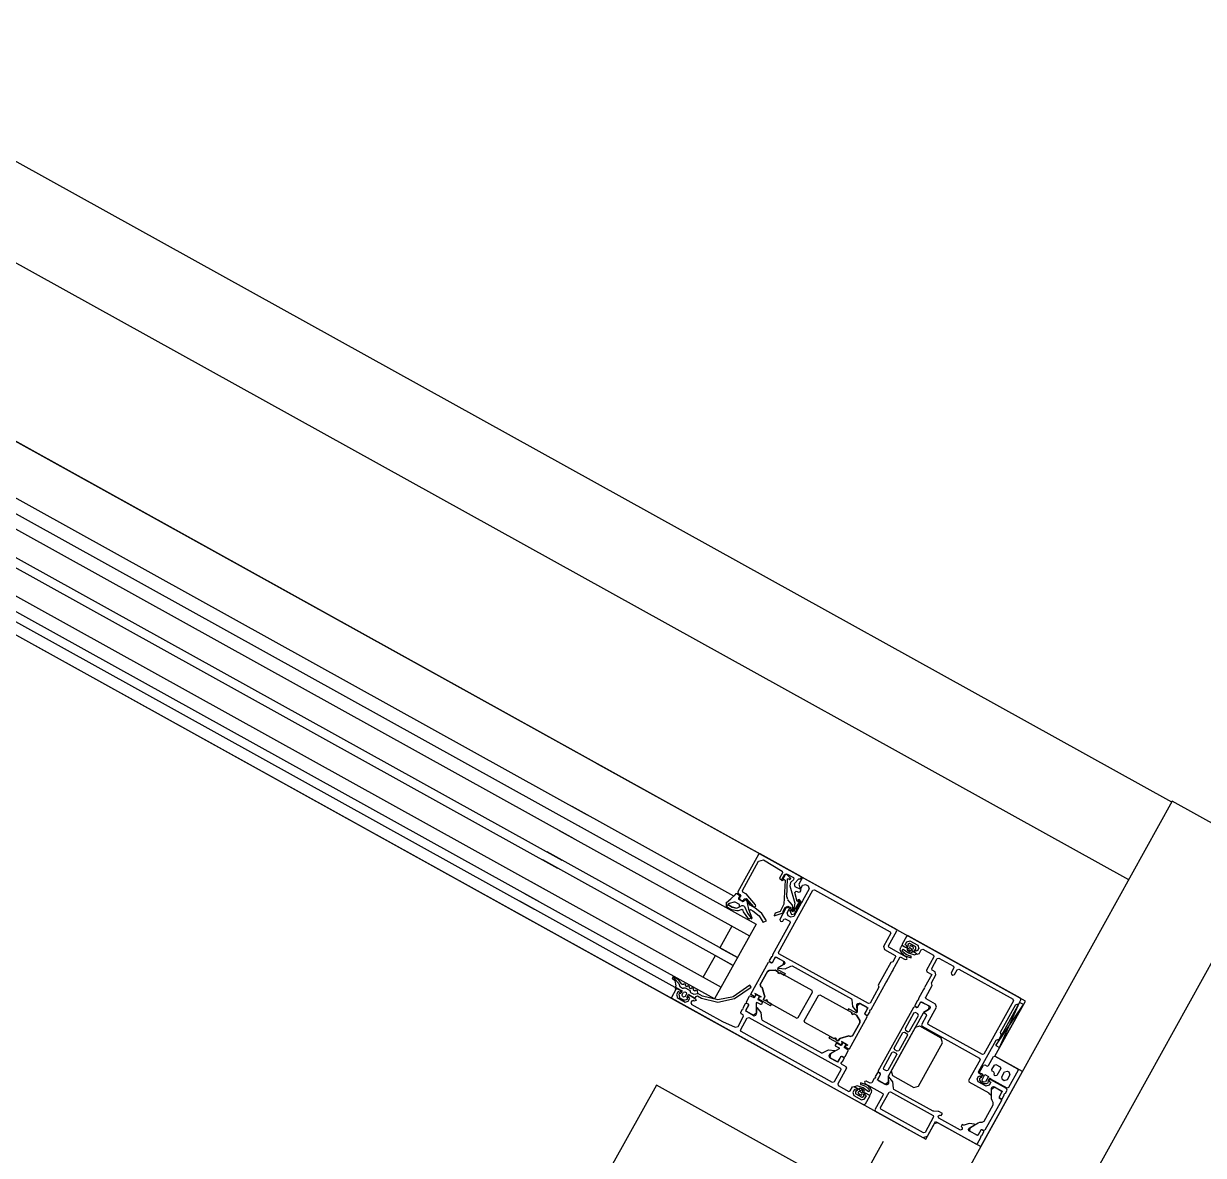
# Model space of a CAD drawing. Header units: metres. Extents: x 2.5 to 42.6, y 0.9 to 31.9.
# Drawn here: x 22.0814 to 22.2873, y 13.8412 to 14.0388 of the extents above; entities that cross this region are included whole.
import ezdxf

# ---------------------------------------------------------------- set-up
doc = ezdxf.new("R2010")
doc.units = ezdxf.units.M
doc.layers.add('ARREDI', color=9, linetype='Continuous')
doc.layers.add('PARETI_STRUTTURE', color=7, linetype='Continuous')

msp = doc.modelspace()

# ---------------------------------------------------------------- linework, layer by layer
at = {"layer": 'ARREDI'}
for points in [[(22.25622, 13.86817), (21.69763, 14.17777)], [(21.68642, 14.15022), (22.2388, 13.84406)], [(22.02094, 13.98867), (22.1797, 13.90067)], [(22.01979, 13.9866), (22.17856, 13.8986)], [(22.01864, 13.98453), (22.17741, 13.89653)], [(22.01655, 13.98074), (22.17531, 13.89274)], [(22.01578, 13.97936), (22.17454, 13.89136)], [(22.17245, 13.88759), (22.01368, 13.97559)], [(22.17054, 13.88415), (22.01177, 13.97215)], [(22.1713, 13.88552), (22.01254, 13.97352)]]:
    msp.add_lwpolyline(points, dxfattribs=at)
at = {"layer": 'PARETI_STRUTTURE'}
for points in [[(22.28177, 13.9029), (21.71354, 14.21784)], [(22.27425, 13.88934), (21.70603, 14.20428)], [(22.20972, 13.89393), (22.2173, 13.88974), (21.99862, 14.01095)], [(22.20973, 13.89394), (22.0062, 14.00674)], [(22.01214, 13.96969), (22.19438, 13.86869)], [(22.18131, 13.90969), (22.2099, 13.89384), (22.20963, 13.89376)], [(22.20529, 13.88649), (22.17711, 13.9021)], [(22.17596, 13.90003), (22.2092, 13.88161), (22.20195, 13.86853), (22.16871, 13.88695)], [(22.17482, 13.89796), (22.20805, 13.87955)], [(22.20495, 13.88126), (22.20285, 13.87747), (22.20595, 13.87576), (22.17272, 13.89418)], [(22.20963, 13.89376), (22.206, 13.88722)], [(22.2169, 13.88951), (22.21694, 13.88948), (22.21714, 13.88983), (22.2099, 13.89385)], [(22.19999, 13.87231), (22.20209, 13.8761), (22.20518, 13.87438), (22.17196, 13.8928)], [(22.20681, 13.88745), (22.20965, 13.89259)], [(22.20966, 13.8926), (22.21048, 13.89282)], [(22.21048, 13.89281), (22.21373, 13.89083)], [(22.2138, 13.89056), (22.21326, 13.88959)], [(22.21326, 13.88959), (22.21374, 13.88923)], [(22.21428, 13.89021), (22.21392, 13.88949), (22.2143, 13.88926), (22.21406, 13.88505), (22.21338, 13.88382)], [(22.21373, 13.89083), (22.2138, 13.89056)], [(22.21374, 13.88922), (22.21399, 13.88937), (22.21378, 13.88948), (22.21424, 13.8903)], [(22.21424, 13.89031), (22.21451, 13.89039)], [(22.21459, 13.89024), (22.21427, 13.89021)], [(22.21451, 13.89039), (22.21572, 13.88972)], [(22.21526, 13.88955), (22.21459, 13.89024)], [(22.21459, 13.88632), (22.2147, 13.88949)], [(22.2147, 13.88948), (22.21484, 13.88954)], [(22.21484, 13.88953), (22.21505, 13.88933)], [(22.21504, 13.88932), (22.21526, 13.88954)], [(22.21577, 13.8894), (22.21521, 13.88883)], [(22.21572, 13.88971), (22.21577, 13.88941)], [(22.21592, 13.88871), (22.21667, 13.88947)], [(22.23366, 13.88067), (22.2173, 13.88974), (22.21666, 13.88856), (22.21683, 13.88798), (22.21704, 13.88787), (22.21731, 13.88838)], [(22.21666, 13.88948), (22.2169, 13.88952)], [(22.23383, 13.88058), (22.2173, 13.88974)], [(22.16986, 13.88901), (22.20309, 13.8706)], [(22.206, 13.88722), (22.20609, 13.88696)], [(22.20688, 13.88718), (22.2068, 13.88745)], [(22.2074, 13.8869), (22.20689, 13.88719)], [(22.21312, 13.87666), (22.21913, 13.88751)], [(22.21522, 13.88883), (22.21508, 13.88826)], [(22.21508, 13.88826), (22.21594, 13.88525)], [(22.21604, 13.88808), (22.21592, 13.88871)], [(22.21594, 13.88713), (22.2162, 13.88736)], [(22.21639, 13.88553), (22.21594, 13.88713)], [(22.21703, 13.88764), (22.21604, 13.88808)], [(22.2162, 13.88736), (22.21666, 13.88715)], [(22.21666, 13.88716), (22.21691, 13.88724)], [(22.21691, 13.88724), (22.21706, 13.88753)], [(22.21707, 13.88753), (22.21703, 13.88764)], [(22.21731, 13.88838), (22.21786, 13.88853)], [(22.21845, 13.88775), (22.21731, 13.88568)], [(22.21785, 13.88853), (22.2183, 13.88828)], [(22.2183, 13.88829), (22.21845, 13.88774)], [(22.21913, 13.88751), (22.21939, 13.88759)], [(22.2194, 13.88759), (22.23262, 13.88025)], [(22.1951, 13.87053), (22.16795, 13.88557)], [(22.20401, 13.88539), (22.20481, 13.88602), (22.20554, 13.88672)], [(22.20403, 13.88458), (22.20401, 13.8854)], [(22.20457, 13.8852), (22.20426, 13.88501)], [(22.20533, 13.88542), (22.20456, 13.8852)], [(22.20555, 13.88542), (22.20532, 13.88542)], [(22.20554, 13.88673), (22.20571, 13.88692)], [(22.2063, 13.885), (22.20555, 13.88542)], [(22.20571, 13.88692), (22.20587, 13.88693)], [(22.20587, 13.88693), (22.2063, 13.88657)], [(22.20608, 13.88696), (22.20643, 13.88676)], [(22.20632, 13.88641), (22.20611, 13.88612)], [(22.20611, 13.88612), (22.20615, 13.88596)], [(22.20615, 13.88595), (22.20686, 13.88556)], [(22.2063, 13.88657), (22.20632, 13.88641)], [(22.2065, 13.8865), (22.20631, 13.88615)], [(22.20631, 13.88615), (22.20639, 13.88589)], [(22.20639, 13.88588), (22.20673, 13.88569)], [(22.20642, 13.88676), (22.20651, 13.8865)], [(22.20673, 13.88569), (22.207, 13.88578)], [(22.20685, 13.88556), (22.20699, 13.88557)], [(22.20699, 13.88557), (22.20735, 13.88589)], [(22.207, 13.88577), (22.20714, 13.88603)], [(22.20714, 13.88603), (22.20746, 13.88606)], [(22.20736, 13.88589), (22.20755, 13.88582)], [(22.20746, 13.88685), (22.2074, 13.8869)], [(22.2091, 13.88496), (22.20745, 13.88685)], [(22.20746, 13.88606), (22.20874, 13.88459)], [(22.20755, 13.88582), (22.20785, 13.88423), (22.20848, 13.88271)], [(22.20814, 13.88491), (22.20756, 13.8857)], [(22.21474, 13.88587), (22.2146, 13.88631)], [(22.21557, 13.8849), (22.21474, 13.88586)], [(22.21711, 13.88534), (22.21578, 13.88292)], [(22.21594, 13.88525), (22.21587, 13.88465)], [(22.21589, 13.8834), (22.21706, 13.8855)], [(22.21612, 13.88436), (22.21675, 13.8855)], [(22.21692, 13.88557), (22.21624, 13.88434)], [(22.2165, 13.88548), (22.2164, 13.88553)], [(22.2167, 13.88555), (22.21649, 13.88548)], [(22.21674, 13.88591), (22.21651, 13.88584)], [(22.21651, 13.88584), (22.21655, 13.88569)], [(22.21656, 13.88569), (22.21679, 13.88576)], [(22.21675, 13.88549), (22.21671, 13.88555)], [(22.21706, 13.88551), (22.21674, 13.88591)], [(22.21679, 13.88576), (22.21692, 13.88558)], [(22.21731, 13.88568), (22.21711, 13.88534)], [(22.16699, 13.88386), (22.19455, 13.86859), (22.19447, 13.86885)], [(22.20482, 13.88414), (22.20403, 13.88459), (22.20427, 13.885), (22.20425, 13.88499), (22.205, 13.88457), (22.20425, 13.88499)], [(22.20403, 13.88458), (22.20403, 13.88458)], [(22.20495, 13.88409), (22.20482, 13.88413)], [(22.20582, 13.8839), (22.20495, 13.88409)], [(22.20501, 13.88457), (22.2051, 13.88453), (22.20501, 13.88457)], [(22.20574, 13.88439), (22.20511, 13.88453), (22.20574, 13.88439)], [(22.20574, 13.88439), (22.20596, 13.88441)], [(22.2061, 13.88392), (22.20582, 13.8839)], [(22.20597, 13.88441), (22.20632, 13.88461), (22.20669, 13.88483)], [(22.2067, 13.88415), (22.2061, 13.88391)], [(22.20632, 13.8846), (22.20629, 13.88501)], [(22.20669, 13.88482), (22.20689, 13.88484)], [(22.20696, 13.88395), (22.2067, 13.88414)], [(22.2069, 13.88484), (22.20712, 13.88471)], [(22.20702, 13.88374), (22.20696, 13.88395)], [(22.20796, 13.88244), (22.20702, 13.88374)], [(22.20712, 13.88471), (22.20719, 13.88464)], [(22.20719, 13.88465), (22.20773, 13.88349), (22.20844, 13.88244)], [(22.20796, 13.8839), (22.20823, 13.88414)], [(22.20896, 13.88446), (22.20814, 13.88491)], [(22.20824, 13.88414), (22.20866, 13.8839)], [(22.20866, 13.8839), (22.20973, 13.88306), (22.21045, 13.8819)], [(22.20875, 13.88459), (22.20906, 13.88462)], [(22.21103, 13.88215), (22.21019, 13.88347), (22.20896, 13.88446)], [(22.20907, 13.88462), (22.20912, 13.88474)], [(22.20913, 13.88473), (22.2091, 13.88496)], [(22.21253, 13.88351), (22.21236, 13.88306)], [(22.21237, 13.88306), (22.21391, 13.88355)], [(22.21338, 13.88382), (22.21253, 13.88351)], [(22.21441, 13.88436), (22.21333, 13.8824)], [(22.21391, 13.88355), (22.21394, 13.88371)], [(22.21394, 13.88386), (22.2143, 13.8845)], [(22.21394, 13.8837), (22.21394, 13.88386)], [(22.2143, 13.8845), (22.21474, 13.8847)], [(22.21495, 13.88452), (22.21441, 13.88436)], [(22.21464, 13.88356), (22.21511, 13.88442), (22.21495, 13.88452)], [(22.2148, 13.88302), (22.21464, 13.88357)], [(22.21474, 13.8847), (22.21529, 13.8845), (22.21506, 13.88408)], [(22.21524, 13.88278), (22.2148, 13.88303)], [(22.21506, 13.88409), (22.21536, 13.88325)], [(22.21535, 13.88396), (22.21562, 13.88446)], [(22.21572, 13.88375), (22.21535, 13.88396)], [(22.21536, 13.88325), (22.2159, 13.8834)], [(22.21588, 13.88465), (22.21546, 13.8839)], [(22.21546, 13.8839), (22.21563, 13.8838)], [(22.21562, 13.88446), (22.21558, 13.8849)], [(22.21563, 13.88381), (22.21583, 13.88417)], [(22.21594, 13.88414), (22.21572, 13.88374)], [(22.21584, 13.88417), (22.21603, 13.88429)], [(22.21611, 13.88426), (22.21595, 13.88415)], [(22.21603, 13.8843), (22.21613, 13.88435)], [(22.21623, 13.88434), (22.21612, 13.88425)], [(22.20848, 13.88271), (22.20796, 13.88243)], [(22.21045, 13.88191), (22.21103, 13.88216)], [(22.21517, 13.88183), (22.21206, 13.87622)], [(22.21332, 13.8824), (22.21341, 13.88214)], [(22.2134, 13.88213), (22.21357, 13.88203)], [(22.21357, 13.88204), (22.21384, 13.88212)], [(22.21384, 13.88211), (22.21404, 13.88246)], [(22.21403, 13.88246), (22.2143, 13.88254)], [(22.2143, 13.88253), (22.21509, 13.88209)], [(22.21509, 13.8821), (22.21517, 13.88183)], [(22.21578, 13.88293), (22.21524, 13.88278)], [(22.2327, 13.87999), (22.23143, 13.87771)], [(22.2323, 13.87782), (22.23374, 13.8804)], [(22.23262, 13.88026), (22.2327, 13.87999)], [(22.23374, 13.8804), (22.23365, 13.88067)], [(22.23546, 13.87945), (22.2347, 13.87807)], [(22.23573, 13.87953), (22.23546, 13.87944)], [(22.2388, 13.84406), (22.24052, 13.84716), (22.24844, 13.84277), (22.25569, 13.85585), (22.25087, 13.85853), (22.25622, 13.86817), (22.23558, 13.87961)], [(22.25536, 13.86865), (22.23573, 13.87952)], [(22.23144, 13.87772), (22.23159, 13.87718)], [(22.23159, 13.87718), (22.23348, 13.87613)], [(22.23238, 13.87755), (22.2323, 13.87782)], [(22.23548, 13.87584), (22.23238, 13.87756)], [(22.23436, 13.87739), (22.23431, 13.87705)], [(22.23431, 13.87706), (22.23432, 13.87702), (22.23448, 13.87676), (22.23459, 13.87659), (22.23474, 13.87644), (22.23488, 13.87628), (22.23504, 13.87615), (22.23523, 13.87603)], [(22.23458, 13.87781), (22.23439, 13.87747), (22.23436, 13.87738)], [(22.23469, 13.87784), (22.23458, 13.87782)], [(22.23484, 13.87676), (22.23474, 13.87691), (22.23466, 13.87704)], [(22.23467, 13.87704), (22.23487, 13.87725)], [(22.23543, 13.87743), (22.23469, 13.87785)], [(22.2347, 13.87807), (22.23478, 13.87781)], [(22.23477, 13.8778), (22.23522, 13.87755)], [(22.23487, 13.87725), (22.23578, 13.8766), (22.23683, 13.87621)], [(22.23522, 13.87756), (22.23548, 13.87764)], [(22.23549, 13.87763), (22.23558, 13.8778), (22.23524, 13.87799), (22.23553, 13.87851)], [(22.23553, 13.87747), (22.23542, 13.87744)], [(22.23552, 13.87851), (22.23607, 13.87866)], [(22.23572, 13.8778), (22.23554, 13.87747)], [(22.23583, 13.87732), (22.23559, 13.87734), (22.23555, 13.87716)], [(22.23555, 13.87715), (22.2356, 13.87703)], [(22.2356, 13.87702), (22.23578, 13.87691), (22.23604, 13.87677), (22.23625, 13.87667)], [(22.23567, 13.87805), (22.23569, 13.87791)], [(22.23597, 13.87821), (22.23568, 13.87805)], [(22.23569, 13.87791), (22.23572, 13.8778)], [(22.23594, 13.87721), (22.23583, 13.87732)], [(22.23627, 13.87702), (22.23594, 13.87682), (22.23594, 13.8772)], [(22.23605, 13.87821), (22.23596, 13.87821)], [(22.23611, 13.87786), (22.23597, 13.87763)], [(22.23598, 13.87762), (22.23602, 13.87745)], [(22.23603, 13.87746), (22.23644, 13.87723)], [(22.23707, 13.87765), (22.23605, 13.87822)], [(22.23606, 13.87867), (22.23744, 13.8779)], [(22.23673, 13.87752), (22.23611, 13.87787)], [(22.23643, 13.87699), (22.23627, 13.87702)], [(22.23645, 13.87671), (22.23648, 13.87674), (22.23656, 13.8768), (22.23643, 13.877)], [(22.23644, 13.87723), (22.2366, 13.87727)], [(22.2366, 13.87728), (22.23674, 13.87751)], [(22.23671, 13.87682), (22.23689, 13.87715)], [(22.23674, 13.87671), (22.23671, 13.87682)], [(22.23686, 13.87687), (22.23695, 13.8766)], [(22.23759, 13.87737), (22.2373, 13.87685), (22.23697, 13.87705), (22.23687, 13.87687)], [(22.23689, 13.87714), (22.237, 13.87717)], [(22.237, 13.87717), (22.23711, 13.87724)], [(22.23711, 13.87758), (22.23706, 13.87765)], [(22.2371, 13.87725), (22.2371, 13.87758)], [(22.23744, 13.8779), (22.23759, 13.87736)], [(22.23766, 13.87643), (22.23803, 13.87712)], [(22.23804, 13.87712), (22.2383, 13.8772)], [(22.23831, 13.8772), (22.24017, 13.87617)], [(22.20909, 13.86942), (22.20915, 13.86937), (22.20916, 13.86931), (22.20915, 13.86925), (22.20897, 13.86899), (22.20894, 13.86896), (22.2089, 13.86894), (22.20886, 13.86896), (22.2083, 13.86928), (22.20827, 13.86931), (22.20826, 13.86933), (22.20827, 13.86937), (22.21136, 13.87493)], [(22.21135, 13.87494), (22.21161, 13.87502)], [(22.21187, 13.87587), (22.2115, 13.87522)], [(22.21151, 13.87522), (22.21155, 13.87506)], [(22.21155, 13.87506), (22.21189, 13.87488)], [(22.21162, 13.87501), (22.21189, 13.87486)], [(22.21199, 13.87593), (22.21186, 13.87587)], [(22.21189, 13.87487), (22.21206, 13.87492)], [(22.21189, 13.87486), (22.21206, 13.8749)], [(22.21207, 13.87608), (22.21199, 13.87593)], [(22.21205, 13.87492), (22.21258, 13.87586), (22.21412, 13.87507)], [(22.21206, 13.87621), (22.21207, 13.87607)], [(22.21206, 13.8749), (22.21251, 13.87574)], [(22.21251, 13.87573), (22.21278, 13.87581)], [(22.21258, 13.87587), (22.21265, 13.87589)], [(22.21278, 13.87581), (22.21398, 13.87514)], [(22.21319, 13.8764), (22.21311, 13.87666)], [(22.2142, 13.8748), (22.21406, 13.87456), (22.21313, 13.874)], [(22.22883, 13.86773), (22.21319, 13.8764)], [(22.21398, 13.87514), (22.21392, 13.87448)], [(22.21412, 13.87507), (22.21421, 13.8748)], [(22.23356, 13.87586), (22.23309, 13.875), (22.23271, 13.87489), (22.23052, 13.87093), (22.23062, 13.87056), (22.22909, 13.86781)], [(22.23309, 13.87356), (22.23437, 13.87586), (22.23523, 13.87539)], [(22.23348, 13.87613), (22.23357, 13.87587)], [(22.23537, 13.87627), (22.23484, 13.87676)], [(22.23523, 13.87603), (22.23625, 13.87571)], [(22.23523, 13.87539), (22.2355, 13.87547)], [(22.23615, 13.87599), (22.23536, 13.87627)], [(22.23556, 13.87557), (22.23547, 13.87583)], [(22.2355, 13.87546), (22.23556, 13.87556)], [(22.23626, 13.87598), (22.23615, 13.87599)], [(22.23625, 13.87668), (22.23646, 13.87671)], [(22.23625, 13.8757), (22.23626, 13.87598)], [(22.23728, 13.87641), (22.23674, 13.87671)], [(22.23683, 13.87621), (22.23683, 13.87621)], [(22.23684, 13.87621), (22.23728, 13.87641)], [(22.23694, 13.8766), (22.23739, 13.87635)], [(22.23739, 13.87635), (22.23765, 13.87644)], [(22.24024, 13.8759), (22.23895, 13.87355)], [(22.23985, 13.87382), (22.24083, 13.87557)], [(22.24017, 13.87616), (22.24025, 13.8759)], [(22.24083, 13.87557), (22.24109, 13.87565)], [(22.24109, 13.87565), (22.24364, 13.87423)], [(22.20992, 13.87105), (22.21117, 13.87332), (22.20992, 13.87105)], [(22.21296, 13.87387), (22.21292, 13.8738)], [(22.21292, 13.8738), (22.21295, 13.87369)], [(22.21296, 13.87369), (22.21426, 13.87297)], [(22.21304, 13.87395), (22.21297, 13.87388)], [(22.21306, 13.87314), (22.21301, 13.87307), (22.21306, 13.87314)], [(22.21393, 13.87448), (22.21304, 13.87394)], [(22.21313, 13.874), (22.21313, 13.8739)], [(22.21314, 13.8739), (22.21427, 13.87378), (22.21527, 13.87428)], [(22.21322, 13.87296), (22.21326, 13.87303), (22.21322, 13.87296)], [(22.21897, 13.87), (22.21342, 13.87307), (22.21411, 13.87269)], [(22.21426, 13.87297), (22.21411, 13.87269)], [(22.21527, 13.87428), (22.21551, 13.8743)], [(22.2155, 13.8743), (22.22583, 13.86858)], [(22.23204, 13.87166), (22.2329, 13.87322)], [(22.2329, 13.87321), (22.2331, 13.87356)], [(22.23902, 13.87329), (22.23988, 13.87282), (22.2386, 13.87051)], [(22.2388, 13.86882), (22.23994, 13.87089), (22.23982, 13.87132), (22.2406, 13.87272)], [(22.23895, 13.87355), (22.23903, 13.87329)], [(22.23993, 13.87355), (22.23985, 13.87381)], [(22.24045, 13.87326), (22.23993, 13.87355)], [(22.2406, 13.87273), (22.24045, 13.87327)], [(22.24324, 13.87311), (22.24333, 13.87284)], [(22.24372, 13.87397), (22.24325, 13.87311)], [(22.24332, 13.87284), (22.24355, 13.8727)], [(22.24356, 13.87271), (22.24382, 13.87279)], [(22.24364, 13.87424), (22.24373, 13.87397)], [(22.24383, 13.87278), (22.2443, 13.87364)], [(22.24431, 13.87364), (22.24457, 13.87373)], [(22.24457, 13.87372), (22.25405, 13.86847)], [(22.19474, 13.8724), (22.19456, 13.87213)], [(22.19456, 13.87214), (22.19501, 13.87176)], [(22.19464, 13.87241), (22.19471, 13.87232)], [(22.19471, 13.87231), (22.19499, 13.87206)], [(22.19566, 13.87189), (22.19475, 13.8724)], [(22.19498, 13.87207), (22.19571, 13.87123)], [(22.195, 13.87177), (22.19521, 13.87085)], [(22.19522, 13.87084), (22.19505, 13.87045)], [(22.19625, 13.87109), (22.19566, 13.87189)], [(22.19571, 13.87123), (22.19589, 13.87073)], [(22.1959, 13.87073), (22.19598, 13.87063)], [(22.19599, 13.87063), (22.19633, 13.87043)], [(22.19654, 13.87104), (22.19625, 13.87108)], [(22.19662, 13.87118), (22.19655, 13.87104)], [(22.19691, 13.87106), (22.19661, 13.87117)], [(22.19687, 13.87081), (22.19691, 13.87106)], [(22.19713, 13.87066), (22.19687, 13.87082)], [(22.19733, 13.87083), (22.19713, 13.87066)], [(22.1976, 13.87068), (22.19733, 13.87083)], [(22.19756, 13.87043), (22.1976, 13.87068)], [(22.2081, 13.87093), (22.20522, 13.86893)], [(22.20833, 13.87061), (22.20809, 13.87093)], [(22.22928, 13.86667), (22.23186, 13.87132)], [(22.23185, 13.87132), (22.23205, 13.87167)], [(22.19438, 13.86868), (22.22813, 13.84997)], [(22.19447, 13.86885), (22.19524, 13.87023)], [(22.22795, 13.85007), (22.19455, 13.86859)], [(22.19505, 13.87046), (22.19512, 13.87025)], [(22.19511, 13.87025), (22.19527, 13.87053), (22.19596, 13.87014)], [(22.19524, 13.87023), (22.1955, 13.87031)], [(22.1953, 13.86929), (22.19546, 13.86875)], [(22.19603, 13.86979), (22.19593, 13.86963), (22.19558, 13.86981), (22.19531, 13.86929)], [(22.19545, 13.86876), (22.19683, 13.868)], [(22.1955, 13.87031), (22.19595, 13.87006)], [(22.19586, 13.86948), (22.19569, 13.86934)], [(22.19569, 13.86935), (22.19584, 13.86879)], [(22.19584, 13.86879), (22.19594, 13.86868)], [(22.19589, 13.86946), (22.19586, 13.86948)], [(22.19605, 13.86951), (22.19588, 13.86947)], [(22.19594, 13.86867), (22.19651, 13.86837)], [(22.19595, 13.87006), (22.19603, 13.8698)], [(22.19596, 13.87015), (22.1963, 13.86995)], [(22.1963, 13.86996), (22.19605, 13.86951)], [(22.19635, 13.86899), (22.19626, 13.86925)], [(22.19627, 13.86925), (22.19652, 13.8697)], [(22.19633, 13.87044), (22.19652, 13.87044)], [(22.19655, 13.86887), (22.19634, 13.86898)], [(22.19652, 13.8697), (22.19678, 13.86978)], [(22.19653, 13.87044), (22.19661, 13.87048)], [(22.19682, 13.86895), (22.19656, 13.86886)], [(22.1966, 13.87049), (22.1968, 13.87049)], [(22.19679, 13.86978), (22.19699, 13.86967)], [(22.1968, 13.87049), (22.19756, 13.87006)], [(22.19707, 13.8694), (22.19682, 13.86895)], [(22.19699, 13.86966), (22.19708, 13.8694)], [(22.19715, 13.8689), (22.1974, 13.86934)], [(22.1972, 13.86874), (22.19716, 13.8689)], [(22.19723, 13.86872), (22.19719, 13.86873)], [(22.19721, 13.8685), (22.19724, 13.86872)], [(22.19737, 13.86815), (22.19766, 13.86866), (22.19731, 13.86886), (22.19741, 13.86902)], [(22.1974, 13.86935), (22.19775, 13.86915)], [(22.1974, 13.86903), (22.19767, 13.86911)], [(22.19782, 13.87028), (22.19756, 13.87043)], [(22.19757, 13.87006), (22.19767, 13.8699)], [(22.19767, 13.86989), (22.19767, 13.8698)], [(22.19767, 13.8698), (22.19777, 13.86964)], [(22.19767, 13.86911), (22.19863, 13.86858)], [(22.19775, 13.86916), (22.19847, 13.86875)], [(22.19778, 13.86963), (22.19819, 13.8694)], [(22.19802, 13.87045), (22.19782, 13.87028)], [(22.19828, 13.8703), (22.19802, 13.87045)], [(22.19819, 13.8694), (22.19832, 13.86937)], [(22.19825, 13.87005), (22.19829, 13.8703)], [(22.19851, 13.8699), (22.19825, 13.87005)], [(22.19832, 13.86938), (22.19901, 13.86949)], [(22.19847, 13.86875), (22.19864, 13.8688)], [(22.19871, 13.87006), (22.19851, 13.8699)], [(22.19863, 13.8688), (22.19873, 13.86897)], [(22.19864, 13.86857), (22.19872, 13.86831)], [(22.19898, 13.86996), (22.1987, 13.87007)], [(22.19873, 13.86897), (22.19899, 13.86906)], [(22.19982, 13.86904), (22.19902, 13.86948), (22.19898, 13.86996)], [(22.19899, 13.86905), (22.19966, 13.86867)], [(22.19966, 13.86868), (22.20255, 13.86795), (22.20546, 13.86861)], [(22.20523, 13.86893), (22.20252, 13.86835), (22.19982, 13.86904)], [(22.20545, 13.86861), (22.20833, 13.87061)], [(22.20752, 13.86802), (22.20807, 13.86901), (22.2081, 13.86905), (22.20813, 13.86905), (22.20817, 13.86905), (22.20882, 13.86876), (22.20886, 13.86874), (22.20891, 13.86876), (22.20893, 13.86879), (22.2092, 13.86927), (22.20921, 13.86931), (22.2092, 13.86934), (22.20917, 13.86937), (22.20904, 13.86944), (22.20896, 13.86949)], [(22.21006, 13.86888), (22.20896, 13.86949)], [(22.20904, 13.86944), (22.20998, 13.86893)], [(22.20998, 13.86893), (22.20985, 13.869), (22.20981, 13.86901), (22.20978, 13.869), (22.20974, 13.86897), (22.20951, 13.86851), (22.20949, 13.86848), (22.20951, 13.86844), (22.20953, 13.86841), (22.21026, 13.86801), (22.21028, 13.86798), (22.2103, 13.86794), (22.21028, 13.8679), (22.21012, 13.86759), (22.21009, 13.86756), (22.21005, 13.86755), (22.21001, 13.86756), (22.20935, 13.86793)], [(22.21174, 13.86736), (22.20966, 13.86851), (22.20963, 13.86854), (22.20963, 13.86858), (22.20963, 13.86863), (22.20977, 13.8689), (22.20981, 13.86896), (22.20987, 13.86897), (22.20994, 13.86895), (22.21006, 13.86888)], [(22.21024, 13.87051), (22.21004, 13.87062), (22.21024, 13.87051)], [(22.21657, 13.86527), (22.21904, 13.86973)], [(22.2176, 13.8647), (22.22008, 13.86916)], [(22.21904, 13.86973), (22.21896, 13.87)], [(22.22008, 13.86916), (22.22034, 13.86924)], [(22.22034, 13.86924), (22.22589, 13.86617), (22.2252, 13.86654)], [(22.22583, 13.86858), (22.22593, 13.86837)], [(22.23841, 13.87016), (22.23755, 13.8686)], [(22.23755, 13.86861), (22.23757, 13.86847)], [(22.2386, 13.8705), (22.23841, 13.87016)], [(22.23887, 13.86855), (22.23879, 13.86882)], [(22.25543, 13.86838), (22.25535, 13.86864)], [(22.1965, 13.86836), (22.19665, 13.86835)], [(22.19665, 13.86834), (22.19721, 13.86851)], [(22.19683, 13.868), (22.19737, 13.86815)], [(22.19797, 13.86818), (22.19782, 13.8679)], [(22.19782, 13.8679), (22.1979, 13.86764)], [(22.19789, 13.86763), (22.20336, 13.86459), (22.20554, 13.86359)], [(22.19824, 13.86825), (22.19797, 13.86817)], [(22.19841, 13.86816), (22.19824, 13.86825)], [(22.19868, 13.86824), (22.19841, 13.86815)], [(22.19871, 13.8683), (22.19867, 13.86823)], [(22.20652, 13.86623), (22.20681, 13.86674)], [(22.20681, 13.86674), (22.20693, 13.8668)], [(22.20693, 13.8668), (22.20701, 13.86695)], [(22.207, 13.86709), (22.20736, 13.86774)], [(22.20702, 13.86696), (22.207, 13.8671)], [(22.20736, 13.86774), (22.20752, 13.86778)], [(22.2079, 13.86743), (22.20737, 13.86649), (22.20887, 13.8656)], [(22.20754, 13.86634), (22.20745, 13.86661)], [(22.20746, 13.86661), (22.20792, 13.86745)], [(22.20759, 13.86775), (22.20751, 13.86802)], [(22.20752, 13.86778), (22.20785, 13.8676)], [(22.20787, 13.8676), (22.20759, 13.86775)], [(22.20786, 13.86759), (22.2079, 13.86743)], [(22.20792, 13.86744), (22.20788, 13.8676)], [(22.20914, 13.86568), (22.20928, 13.86591), (22.20925, 13.86701)], [(22.20935, 13.86792), (22.20924, 13.86785)], [(22.20924, 13.86785), (22.20926, 13.86607)], [(22.20926, 13.867), (22.20934, 13.86705)], [(22.20934, 13.86705), (22.21005, 13.86617), (22.21015, 13.86505)], [(22.21174, 13.86736), (22.21189, 13.86764), (22.2112, 13.86801), (22.21116, 13.86807), (22.21114, 13.86812), (22.21116, 13.86818), (22.2112, 13.86825), (22.21116, 13.86818), (22.21114, 13.86812), (22.21116, 13.86807), (22.2112, 13.86801), (22.2163, 13.86519)], [(22.22535, 13.86682), (22.2252, 13.86654)], [(22.22666, 13.86609), (22.22535, 13.86682)], [(22.22593, 13.86837), (22.22604, 13.86724), (22.22675, 13.86637)], [(22.22683, 13.86641), (22.22681, 13.86749), (22.22694, 13.86774)], [(22.22735, 13.86773), (22.22682, 13.86734)], [(22.22682, 13.86734), (22.22683, 13.8663)], [(22.22694, 13.86774), (22.22721, 13.86782)], [(22.22721, 13.86781), (22.22869, 13.867), (22.22818, 13.86598)], [(22.22855, 13.86707), (22.22735, 13.86774)], [(22.22817, 13.86598), (22.22862, 13.86681)], [(22.22862, 13.8668), (22.22854, 13.86707)], [(22.22869, 13.867), (22.2287, 13.86693)], [(22.2291, 13.86781), (22.22883, 13.86772)], [(22.22907, 13.86646), (22.22915, 13.86661)], [(22.22915, 13.86661), (22.22928, 13.86667)], [(22.23053, 13.85594), (22.23673, 13.86712)], [(22.23673, 13.86712), (22.237, 13.8672)], [(22.23736, 13.86826), (22.23689, 13.8674)], [(22.23689, 13.86741), (22.23693, 13.86724)], [(22.23694, 13.86725), (22.23727, 13.86707)], [(22.237, 13.8672), (22.23728, 13.86705)], [(22.23727, 13.86706), (22.23744, 13.8671)], [(22.23728, 13.86704), (22.23745, 13.86709)], [(22.23748, 13.86832), (22.23736, 13.86826)], [(22.23743, 13.86711), (22.23796, 13.86805), (22.2395, 13.86726)], [(22.23744, 13.86709), (22.2379, 13.86792)], [(22.23757, 13.86848), (22.23749, 13.86832)], [(22.2379, 13.86792), (22.23816, 13.868)], [(22.23796, 13.86806), (22.23803, 13.86807)], [(22.23817, 13.86799), (22.23936, 13.86733)], [(22.23931, 13.86667), (22.23842, 13.86614)], [(22.23958, 13.86699), (22.23944, 13.86675), (22.23851, 13.86618)], [(22.24053, 13.86764), (22.23887, 13.86855)], [(22.23915, 13.86435), (22.24068, 13.8671)], [(22.23936, 13.86733), (22.23931, 13.86666)], [(22.2395, 13.86726), (22.23959, 13.86699)], [(22.24068, 13.8671), (22.24053, 13.86764)], [(22.25412, 13.8682), (22.24897, 13.85891)], [(22.25171, 13.86004), (22.25588, 13.86756), (22.25519, 13.86793), (22.25102, 13.86042), (22.25171, 13.86004), (22.25519, 13.86793)], [(22.25103, 13.86043), (22.25587, 13.86755)], [(22.25185, 13.86272), (22.25451, 13.86754)], [(22.25404, 13.86847), (22.25413, 13.86821)], [(22.25451, 13.86753), (22.25475, 13.86763)], [(22.25475, 13.86762), (22.25482, 13.8676)], [(22.25482, 13.8676), (22.25506, 13.8677)], [(22.25505, 13.86769), (22.25543, 13.86837)], [(22.20605, 13.86375), (22.20702, 13.8655)], [(22.20649, 13.86309), (22.20767, 13.86523)], [(22.2066, 13.86596), (22.20651, 13.86622)], [(22.20694, 13.86577), (22.2066, 13.86596)], [(22.20702, 13.8655), (22.20694, 13.86576)], [(22.20738, 13.86648), (22.20739, 13.86641)], [(22.20873, 13.86568), (22.20754, 13.86635)], [(22.20768, 13.86523), (22.20794, 13.86531)], [(22.20795, 13.8653), (22.22392, 13.85644)], [(22.20927, 13.86607), (22.20874, 13.86569)], [(22.20887, 13.8656), (22.20914, 13.86568)], [(22.21015, 13.86505), (22.21025, 13.86484)], [(22.21025, 13.86483), (22.22059, 13.85911)], [(22.2163, 13.8652), (22.21657, 13.86528)], [(22.21768, 13.86443), (22.2176, 13.8647)], [(22.22508, 13.86055), (22.22501, 13.86057), (22.22496, 13.86055), (22.22492, 13.86051), (22.22479, 13.86022), (22.22478, 13.86018), (22.22479, 13.86014), (22.22482, 13.86011), (22.22537, 13.8598), (22.22542, 13.85979), (22.22546, 13.8598), (22.22549, 13.85983), (22.22857, 13.86539)], [(22.2259, 13.86593), (22.22594, 13.866), (22.2259, 13.86593)], [(22.22614, 13.86589), (22.2261, 13.86582), (22.22614, 13.86589)], [(22.22677, 13.86612), (22.22666, 13.8661)], [(22.22674, 13.86636), (22.22683, 13.8664)], [(22.22681, 13.8662), (22.22677, 13.86613)], [(22.22683, 13.8663), (22.22681, 13.8662)], [(22.22821, 13.86581), (22.22817, 13.86598)], [(22.22818, 13.86598), (22.22822, 13.86581)], [(22.22849, 13.86566), (22.22821, 13.86581)], [(22.22823, 13.86582), (22.22856, 13.86564)], [(22.22857, 13.86539), (22.22848, 13.86566)], [(22.22857, 13.86563), (22.22873, 13.86567)], [(22.22873, 13.86568), (22.22909, 13.86633)], [(22.22909, 13.86633), (22.22907, 13.86646)], [(22.23835, 13.86606), (22.2323, 13.85513)], [(22.23674, 13.86609), (22.23521, 13.86334)], [(22.236, 13.86289), (22.23753, 13.86564)], [(22.23701, 13.86616), (22.23674, 13.86608)], [(22.23745, 13.86592), (22.23701, 13.86617)], [(22.23753, 13.86565), (22.23745, 13.86591)], [(22.23896, 13.86562), (22.23809, 13.86404)], [(22.23842, 13.86613), (22.23835, 13.86606)], [(22.23851, 13.86618), (22.23851, 13.86609)], [(22.23851, 13.86609), (22.23889, 13.86589)], [(22.23888, 13.86589), (22.23897, 13.86563)], [(22.20554, 13.86359), (22.20606, 13.86375)], [(22.20657, 13.86282), (22.20649, 13.86309)], [(22.22255, 13.85397), (22.20658, 13.86283)], [(22.22194, 13.86171), (22.22209, 13.86199), (22.22278, 13.86161), (22.22284, 13.86159), (22.22289, 13.86161), (22.22294, 13.86165), (22.22298, 13.86172), (22.22294, 13.86165), (22.22289, 13.86161), (22.22284, 13.86159), (22.22278, 13.86161), (22.21769, 13.86443)], [(22.22603, 13.86212), (22.22728, 13.86438), (22.22603, 13.86212)], [(22.23695, 13.86354), (22.23276, 13.85596)], [(22.23332, 13.85992), (22.23484, 13.86265)], [(22.23483, 13.86265), (22.23509, 13.86273)], [(22.2351, 13.86272), (22.23554, 13.86247)], [(22.23521, 13.86333), (22.2353, 13.86307)], [(22.23529, 13.86307), (22.23573, 13.86282)], [(22.23554, 13.86247), (22.23563, 13.86221)], [(22.23574, 13.86282), (22.236, 13.8629)], [(22.23775, 13.86377), (22.23695, 13.86354)], [(22.24151, 13.86169), (22.23776, 13.86377)], [(22.23808, 13.86404), (22.23817, 13.86378)], [(22.23816, 13.86377), (22.24821, 13.8582)], [(22.23923, 13.86408), (22.23915, 13.86434)], [(22.2487, 13.85883), (22.23923, 13.86408)], [(22.25189, 13.86247), (22.25185, 13.86272)], [(22.25195, 13.86242), (22.2519, 13.86248)], [(22.252, 13.86218), (22.25195, 13.86243)], [(22.22194, 13.86171), (22.22402, 13.86056), (22.22405, 13.86055), (22.22409, 13.86056), (22.22412, 13.86059), (22.2243, 13.86085), (22.22431, 13.86092), (22.2243, 13.86098), (22.22424, 13.86102), (22.22412, 13.86109)], [(22.2242, 13.86104), (22.22432, 13.86097), (22.22435, 13.86095), (22.22436, 13.86091), (22.22435, 13.86086), (22.2241, 13.86042), (22.22407, 13.86039), (22.22403, 13.86038), (22.22399, 13.86039), (22.22327, 13.86079), (22.22324, 13.86081), (22.2232, 13.86079), (22.22317, 13.86077), (22.22299, 13.86045), (22.22299, 13.86041), (22.22299, 13.86038), (22.22302, 13.86035), (22.22368, 13.85999)], [(22.22412, 13.86109), (22.22521, 13.86048)], [(22.22513, 13.86053), (22.2242, 13.86104)], [(22.22474, 13.85848), (22.22529, 13.85946), (22.22529, 13.8595), (22.22529, 13.85955), (22.22525, 13.85957), (22.22467, 13.85998), (22.22464, 13.86), (22.22462, 13.86005), (22.22464, 13.86009), (22.2249, 13.86056), (22.22493, 13.86059), (22.22497, 13.8606), (22.22501, 13.86059), (22.22512, 13.86053), (22.22521, 13.86048)], [(22.2254, 13.86211), (22.22561, 13.862), (22.2254, 13.86211)], [(22.23562, 13.8622), (22.23411, 13.85948)], [(22.23754, 13.85331), (22.24173, 13.86088)], [(22.24174, 13.86089), (22.2415, 13.86169)], [(22.24802, 13.85582), (22.25108, 13.86133)], [(22.25108, 13.86133), (22.25131, 13.86143)], [(22.25131, 13.86143), (22.25138, 13.8614)], [(22.25139, 13.8614), (22.25162, 13.8615)], [(22.25162, 13.86149), (22.25199, 13.86217)], [(22.22058, 13.85911), (22.22082, 13.85914)], [(22.22081, 13.85914), (22.22183, 13.85964), (22.22294, 13.85951)], [(22.22295, 13.85941), (22.22202, 13.85886), (22.22188, 13.85861)], [(22.22188, 13.85861), (22.22197, 13.85835)], [(22.22196, 13.85835), (22.22345, 13.85753), (22.22403, 13.8585)], [(22.22216, 13.85893), (22.2221, 13.85826)], [(22.2221, 13.85827), (22.2233, 13.8576)], [(22.22368, 13.85985), (22.22215, 13.85893)], [(22.22294, 13.85951), (22.22294, 13.85941)], [(22.22357, 13.85768), (22.22403, 13.85852)], [(22.22368, 13.85998), (22.22368, 13.85984)], [(22.22403, 13.85851), (22.22419, 13.85855)], [(22.22403, 13.85849), (22.2242, 13.85853)], [(22.22419, 13.85855), (22.22447, 13.8584)], [(22.22419, 13.85854), (22.22453, 13.85836)], [(22.22447, 13.8584), (22.22473, 13.85848)], [(22.22453, 13.85835), (22.22457, 13.85819)], [(22.23141, 13.85648), (22.23294, 13.85923)], [(22.23373, 13.8588), (22.2322, 13.85605)], [(22.23294, 13.85924), (22.2332, 13.85932)], [(22.23321, 13.85931), (22.23365, 13.85906)], [(22.2334, 13.85966), (22.23332, 13.85992)], [(22.23385, 13.85941), (22.2334, 13.85966)], [(22.23366, 13.85906), (22.23374, 13.8588)], [(22.23411, 13.85949), (22.23385, 13.8594)], [(22.24897, 13.85891), (22.2487, 13.85882)], [(22.24975, 13.85691), (22.25061, 13.85847)], [(22.25061, 13.85846), (22.25088, 13.85852)], [(22.25087, 13.85853), (22.25483, 13.85633)], [(22.2233, 13.85761), (22.22357, 13.85769)], [(22.22344, 13.85752), (22.22351, 13.85754)], [(22.22496, 13.85645), (22.22344, 13.8537)], [(22.22392, 13.85645), (22.22401, 13.85618)], [(22.2241, 13.85749), (22.22401, 13.85734)], [(22.22401, 13.85733), (22.22402, 13.85719)], [(22.22403, 13.8572), (22.22489, 13.85673)], [(22.22422, 13.85754), (22.22409, 13.85749)], [(22.22458, 13.85819), (22.22421, 13.85754)], [(22.22489, 13.85672), (22.22497, 13.85646)], [(22.23149, 13.85621), (22.23141, 13.85648)], [(22.23194, 13.85596), (22.23149, 13.85621)], [(22.24829, 13.85793), (22.24629, 13.85432)], [(22.24821, 13.8582), (22.2483, 13.85793)], [(22.24822, 13.85577), (22.24887, 13.85695)], [(22.24887, 13.85695), (22.24914, 13.85701)], [(22.24913, 13.85701), (22.24951, 13.85681)], [(22.24951, 13.8568), (22.24975, 13.85692)], [(22.25035, 13.8562), (22.2508, 13.857)], [(22.25041, 13.85595), (22.25036, 13.85621)], [(22.25079, 13.857), (22.25104, 13.85708)], [(22.25104, 13.85708), (22.2518, 13.85666)], [(22.25191, 13.85642), (22.2512, 13.85515)], [(22.2518, 13.85666), (22.25191, 13.85642)], [(22.25483, 13.85633), (22.25492, 13.85608)], [(22.224, 13.85618), (22.22282, 13.85404)], [(22.22845, 13.85421), (22.22818, 13.85413)], [(22.22914, 13.85383), (22.22844, 13.8542)], [(22.22982, 13.85466), (22.22941, 13.8539)], [(22.22994, 13.85472), (22.22982, 13.85466)], [(22.23003, 13.85487), (22.22995, 13.85472)], [(22.23037, 13.85565), (22.23001, 13.855)], [(22.23001, 13.85501), (22.23003, 13.85487)], [(22.23053, 13.8557), (22.23037, 13.85566)], [(22.23189, 13.85352), (22.23039, 13.8544), (22.23092, 13.85535)], [(22.23041, 13.85434), (22.2304, 13.85441)], [(22.23055, 13.85426), (22.23047, 13.85452)], [(22.23048, 13.85453), (22.23094, 13.85536)], [(22.23061, 13.85567), (22.23053, 13.85593)], [(22.23087, 13.85551), (22.23054, 13.85569)], [(22.23175, 13.8536), (22.23056, 13.85426)], [(22.23089, 13.85552), (22.23061, 13.85567)], [(22.23092, 13.85535), (22.23088, 13.85552)], [(22.23094, 13.85535), (22.23089, 13.85552)], [(22.2322, 13.85604), (22.23194, 13.85596)], [(22.23227, 13.85492), (22.23229, 13.85384), (22.23216, 13.85359)], [(22.23229, 13.85513), (22.23226, 13.85503)], [(22.23227, 13.85503), (22.23228, 13.85399)], [(22.23236, 13.85497), (22.23227, 13.85493)], [(22.23317, 13.85296), (22.23306, 13.85409), (22.23235, 13.85496)], [(22.23275, 13.85596), (22.23299, 13.85516)], [(22.23298, 13.85516), (22.23673, 13.85308)], [(22.24629, 13.85431), (22.24637, 13.85405)], [(22.2478, 13.8546), (22.24809, 13.85512), (22.24842, 13.85492), (22.24852, 13.8551)], [(22.24795, 13.85407), (22.2478, 13.85461)], [(22.2481, 13.85556), (22.24802, 13.85582)], [(22.24845, 13.85537), (22.2481, 13.85556)], [(22.24826, 13.85561), (22.24822, 13.85577)], [(22.24854, 13.85545), (22.24826, 13.8556)], [(22.24826, 13.8547), (22.24842, 13.85482)], [(22.24826, 13.85434), (22.24826, 13.8547)], [(22.24847, 13.85401), (22.24826, 13.85434)], [(22.24842, 13.85482), (22.24858, 13.85487)], [(22.24852, 13.8551), (22.24844, 13.85536)], [(22.24881, 13.85529), (22.24854, 13.85545)], [(22.24857, 13.85487), (22.24881, 13.85528)], [(22.24871, 13.85414), (22.24863, 13.8544)], [(22.24864, 13.85441), (22.24915, 13.85534)], [(22.24915, 13.85534), (22.24978, 13.85499)], [(22.24977, 13.855), (22.24926, 13.85406)], [(22.24991, 13.85467), (22.24967, 13.85424)], [(22.24967, 13.85425), (22.2497, 13.8541)], [(22.2499, 13.85434), (22.2498, 13.85417), (22.25015, 13.85398), (22.24986, 13.85346)], [(22.25017, 13.85441), (22.2499, 13.85433)], [(22.25019, 13.85454), (22.24991, 13.85468)], [(22.25292, 13.85289), (22.25017, 13.85441)], [(22.25301, 13.85297), (22.25019, 13.85454)], [(22.25069, 13.85579), (22.25041, 13.85594)], [(22.2508, 13.85555), (22.25069, 13.85578)], [(22.25074, 13.85545), (22.2508, 13.85554)], [(22.2508, 13.85519), (22.25075, 13.85545)], [(22.25094, 13.85511), (22.2508, 13.85519)], [(22.2512, 13.85515), (22.25094, 13.85511)], [(22.25208, 13.85493), (22.25255, 13.85579)], [(22.25223, 13.8544), (22.25208, 13.85494)], [(22.25247, 13.85426), (22.25224, 13.8544)], [(22.25301, 13.85442), (22.25246, 13.85426)], [(22.25255, 13.85579), (22.25309, 13.85595)], [(22.25348, 13.85528), (22.25301, 13.85442)], [(22.25309, 13.85595), (22.25333, 13.85581)], [(22.25492, 13.85608), (22.25325, 13.85308)], [(22.25333, 13.85581), (22.25348, 13.85527)], [(22.19179, 13.85346), (22.18415, 13.83968)], [(22.22623, 13.83437), (22.19179, 13.85346)], [(22.22282, 13.85404), (22.22255, 13.85396)], [(22.22344, 13.8537), (22.22352, 13.85344)], [(22.22351, 13.85343), (22.22538, 13.8524)], [(22.22537, 13.8524), (22.22564, 13.85249)], [(22.22564, 13.85248), (22.22602, 13.85317)], [(22.22602, 13.85317), (22.22629, 13.85325)], [(22.22681, 13.85273), (22.22672, 13.85256), (22.22637, 13.85274), (22.22609, 13.85223)], [(22.22609, 13.85223), (22.22624, 13.85169)], [(22.22629, 13.85324), (22.22674, 13.85299)], [(22.22684, 13.85338), (22.2264, 13.85319)], [(22.2264, 13.85319), (22.22694, 13.85288)], [(22.22668, 13.85242), (22.22657, 13.85235)], [(22.22658, 13.85235), (22.22658, 13.85202)], [(22.22679, 13.85245), (22.22668, 13.85243)], [(22.22674, 13.853), (22.22682, 13.85273)], [(22.22697, 13.85278), (22.22679, 13.85245)], [(22.22684, 13.85338), (22.22684, 13.85338)], [(22.22881, 13.85235), (22.2279, 13.853), (22.22685, 13.85339)], [(22.22694, 13.85289), (22.22697, 13.85278)], [(22.22708, 13.85232), (22.22694, 13.85208)], [(22.22724, 13.85236), (22.22707, 13.85232)], [(22.22723, 13.85289), (22.2272, 13.85286), (22.22711, 13.85279), (22.22725, 13.8526)], [(22.22743, 13.85292), (22.22722, 13.85289)], [(22.22765, 13.85214), (22.22724, 13.85237)], [(22.22726, 13.8526), (22.22741, 13.85258)], [(22.22741, 13.85257), (22.22775, 13.85278), (22.22775, 13.85239)], [(22.22744, 13.85389), (22.22742, 13.85362)], [(22.22742, 13.85362), (22.22753, 13.8536)], [(22.22808, 13.85258), (22.2279, 13.85269), (22.22764, 13.85283), (22.22743, 13.85292)], [(22.22845, 13.85357), (22.22744, 13.85389)], [(22.22753, 13.85361), (22.22832, 13.85333)], [(22.2277, 13.85198), (22.22766, 13.85214)], [(22.22774, 13.85239), (22.22785, 13.85228)], [(22.22785, 13.85227), (22.22809, 13.85226), (22.22813, 13.85244)], [(22.22796, 13.8518), (22.22814, 13.85213)], [(22.22813, 13.85245), (22.22808, 13.85257)], [(22.22818, 13.85413), (22.22812, 13.85404)], [(22.22812, 13.85403), (22.22821, 13.85377)], [(22.22815, 13.85213), (22.22826, 13.85216)], [(22.2282, 13.85376), (22.2313, 13.85204)], [(22.22825, 13.85216), (22.22899, 13.85175)], [(22.22831, 13.85333), (22.22884, 13.85284)], [(22.22937, 13.85254), (22.22936, 13.85258), (22.2292, 13.85284), (22.22909, 13.85301), (22.22894, 13.85316), (22.2288, 13.85331), (22.22863, 13.85345), (22.22845, 13.85356)], [(22.22901, 13.85256), (22.2288, 13.85235)], [(22.22884, 13.85284), (22.22894, 13.85269), (22.22902, 13.85256)], [(22.2291, 13.85179), (22.22929, 13.85213), (22.22932, 13.85222)], [(22.2294, 13.8539), (22.22914, 13.85382)], [(22.22932, 13.85221), (22.22938, 13.85254)], [(22.23091, 13.84956), (22.2324, 13.85224)], [(22.23228, 13.85399), (22.23176, 13.8536)], [(22.23216, 13.85359), (22.23189, 13.85351)], [(22.2324, 13.85224), (22.23266, 13.85233)], [(22.23267, 13.85232), (22.24011, 13.8482)], [(22.23327, 13.85275), (22.23317, 13.85296)], [(22.24011, 13.84896), (22.23327, 13.85275)], [(22.23674, 13.85308), (22.23754, 13.85332)], [(22.24636, 13.85405), (22.2498, 13.85214)], [(22.24933, 13.8533), (22.24795, 13.85407)], [(22.24898, 13.85372), (22.24846, 13.854)], [(22.24899, 13.85399), (22.24871, 13.85414)], [(22.24937, 13.85373), (22.24898, 13.85373)], [(22.24925, 13.85407), (22.24899, 13.85398)], [(22.24986, 13.85346), (22.24932, 13.8533)], [(22.24968, 13.85391), (22.24937, 13.85373)], [(22.2497, 13.8541), (22.24967, 13.85392)], [(22.24979, 13.85215), (22.24985, 13.8521)], [(22.24984, 13.85211), (22.25019, 13.8518)], [(22.25027, 13.85185), (22.25026, 13.85294), (22.25038, 13.85319)], [(22.25026, 13.85277), (22.25078, 13.85316)], [(22.25029, 13.85112), (22.25026, 13.85277)], [(22.25039, 13.85318), (22.25065, 13.85326)], [(22.25065, 13.85326), (22.25214, 13.85244), (22.25163, 13.85142)], [(22.25079, 13.85317), (22.25198, 13.8525)], [(22.25206, 13.85223), (22.2516, 13.8514)], [(22.25199, 13.8525), (22.25207, 13.85224)], [(22.25213, 13.85244), (22.25215, 13.85237)], [(22.25259, 13.85205), (22.25272, 13.8521)], [(22.25271, 13.8521), (22.25301, 13.85262)], [(22.253, 13.85262), (22.25292, 13.85288)], [(22.25326, 13.85308), (22.25302, 13.85297)], [(22.22624, 13.8517), (22.22762, 13.85093)], [(22.22657, 13.85202), (22.22661, 13.85195)], [(22.22661, 13.85195), (22.22763, 13.85138)], [(22.22695, 13.85208), (22.22757, 13.85173)], [(22.22757, 13.85173), (22.22771, 13.85197)], [(22.22762, 13.85093), (22.22816, 13.85108)], [(22.22763, 13.85138), (22.22772, 13.85138)], [(22.22771, 13.85138), (22.228, 13.85155)], [(22.22799, 13.85169), (22.22796, 13.8518)], [(22.22822, 13.85015), (22.22796, 13.85006)], [(22.22801, 13.85155), (22.22799, 13.85169)], [(22.22815, 13.85109), (22.22845, 13.8516), (22.2281, 13.85179), (22.2282, 13.85196)], [(22.22819, 13.85196), (22.22846, 13.85205)], [(22.22899, 13.85153), (22.22822, 13.85015)], [(22.22846, 13.85204), (22.2289, 13.85179)], [(22.22891, 13.85179), (22.22899, 13.85153)], [(22.22899, 13.85175), (22.2291, 13.85178)], [(22.23138, 13.85178), (22.22995, 13.84919)], [(22.2313, 13.85204), (22.23138, 13.85178)], [(22.24902, 13.84722), (22.2506, 13.85007)], [(22.25201, 13.85083), (22.24913, 13.84563)], [(22.25019, 13.85181), (22.25027, 13.85185)], [(22.25038, 13.85081), (22.25028, 13.85112)], [(22.25059, 13.85047), (22.25038, 13.8508)], [(22.2506, 13.85007), (22.25059, 13.85048)], [(22.2516, 13.85141), (22.25165, 13.85124)], [(22.25163, 13.85142), (22.25167, 13.85125)], [(22.25165, 13.85125), (22.25193, 13.8511)], [(22.25167, 13.85126), (22.25201, 13.85108)], [(22.25193, 13.85109), (22.25201, 13.85083)], [(22.25201, 13.85107), (22.25218, 13.85112)], [(22.25217, 13.85112), (22.25252, 13.85176)], [(22.25251, 13.85189), (22.25259, 13.85204)], [(22.25252, 13.85176), (22.25251, 13.8519)], [(22.22985, 13.84902), (22.23881, 13.84406)], [(22.22994, 13.84919), (22.23003, 13.84893)], [(22.23002, 13.84893), (22.23828, 13.84434)], [(22.23099, 13.84929), (22.23091, 13.84955)], [(22.23843, 13.84517), (22.23098, 13.84929)], [(22.24011, 13.8482), (22.24019, 13.84793)], [(22.2402, 13.84893), (22.24012, 13.84896)], [(22.24099, 13.8489), (22.2402, 13.84893)], [(22.24107, 13.84888), (22.24099, 13.8489)], [(22.24107, 13.84775), (22.24099, 13.84801)], [(22.241, 13.84802), (22.24105, 13.84813)], [(22.24106, 13.84813), (22.24127, 13.84823)], [(22.24172, 13.84852), (22.24107, 13.84888)], [(22.24127, 13.84823), (22.24153, 13.84817)], [(22.24153, 13.84817), (22.24173, 13.84852)], [(22.24018, 13.84793), (22.2387, 13.84525)], [(22.23909, 13.84457), (22.24032, 13.84681)], [(22.24033, 13.84681), (22.24087, 13.84697)], [(22.24086, 13.84697), (22.24757, 13.84324)], [(22.24486, 13.84565), (22.24107, 13.84775)], [(22.24517, 13.84661), (22.24497, 13.84626)], [(22.24498, 13.84626), (22.24517, 13.84607)], [(22.24532, 13.84652), (22.24516, 13.84661)], [(22.24516, 13.84607), (22.24519, 13.84585)], [(22.24551, 13.84653), (22.24532, 13.84653)], [(22.24734, 13.84667), (22.24641, 13.84682), (22.24552, 13.84653)], [(22.24628, 13.84577), (22.24642, 13.846), (22.24735, 13.84657)], [(22.2465, 13.84542), (22.24655, 13.84609)], [(22.24655, 13.84609), (22.24797, 13.84693)], [(22.24734, 13.84657), (22.24734, 13.84667)], [(22.24796, 13.84694), (22.24828, 13.84702)], [(22.24828, 13.84702), (22.24868, 13.84702)], [(22.24868, 13.84702), (22.24902, 13.84723)], [(22.23829, 13.84435), (22.23909, 13.84458)], [(22.23869, 13.84524), (22.23843, 13.84516)], [(22.24513, 13.84573), (22.24487, 13.84565)], [(22.24519, 13.84584), (22.24514, 13.84573)], [(22.24635, 13.8455), (22.24627, 13.84576)], [(22.24843, 13.84565), (22.2479, 13.8447), (22.24636, 13.8455)], [(22.2477, 13.84476), (22.2465, 13.84543)], [(22.24796, 13.84484), (22.2477, 13.84475)], [(22.2479, 13.8447), (22.24783, 13.84468)], [(22.24785, 13.84332), (22.24842, 13.84435)], [(22.24842, 13.84566), (22.24796, 13.84483)], [(22.2484, 13.84449), (22.24849, 13.84464)], [(22.24858, 13.84571), (22.24841, 13.84567)], [(22.24842, 13.84435), (22.24841, 13.84449)], [(22.24859, 13.84569), (22.24842, 13.84565)], [(22.24849, 13.84464), (22.24861, 13.8447)], [(22.24886, 13.84555), (22.24858, 13.84571)], [(22.24892, 13.84551), (22.24859, 13.84569)], [(22.24861, 13.8447), (22.24897, 13.84535)], [(22.24913, 13.84563), (22.24886, 13.84555)], [(22.24897, 13.84535), (22.24893, 13.84551)], [(22.23138, 13.84367), (22.08135, 13.57299)], [(22.24758, 13.84325), (22.24784, 13.84333)]]:
    msp.add_lwpolyline(points, dxfattribs=at)
for points in [[(22.29906, 13.89349), (22.28184, 13.90303), (22.23412, 13.81693), (22.25134, 13.80739)], [(22.23647, 13.87786), (22.23643, 13.87785), (22.2364, 13.87782), (22.2364, 13.87778), (22.2364, 13.87774), (22.23643, 13.87771), (22.23647, 13.87771), (22.23652, 13.87773), (22.23654, 13.87775), (22.23656, 13.87778), (22.23654, 13.87782), (22.23652, 13.87785)], [(22.21117, 13.87331), (22.21151, 13.87352)], [(22.21151, 13.87352), (22.21259, 13.87353), (22.21301, 13.87329), (22.21259, 13.87353)], [(22.21301, 13.87331), (22.21306, 13.87314)], [(22.21301, 13.87307), (22.21322, 13.87296)], [(22.21325, 13.87303), (22.21342, 13.87307)], [(22.21004, 13.87062), (22.20992, 13.87105)], [(22.2107, 13.8689), (22.21024, 13.87051)], [(22.21099, 13.86836), (22.21095, 13.86829), (22.21091, 13.86825), (22.21085, 13.86824), (22.2108, 13.86825), (22.21052, 13.8684), (22.21049, 13.86843), (22.21048, 13.86847), (22.21049, 13.8685), (22.2107, 13.8689), (22.21049, 13.8685), (22.21048, 13.86847), (22.21049, 13.86843), (22.21052, 13.8684), (22.2108, 13.86825), (22.21085, 13.86824), (22.21091, 13.86825), (22.21095, 13.86829)], [(22.2112, 13.86825), (22.21099, 13.86836)], [(22.22593, 13.866), (22.22589, 13.86616)], [(22.2261, 13.86582), (22.2259, 13.86593)], [(22.22631, 13.86593), (22.22614, 13.86589)], [(22.22728, 13.86477), (22.22672, 13.86571), (22.22631, 13.86593), (22.22672, 13.86571)], [(22.22729, 13.86439), (22.22728, 13.86477)], [(22.22297, 13.86172), (22.22318, 13.86161)], [(22.22318, 13.86161), (22.22314, 13.86154), (22.22313, 13.86148), (22.22314, 13.86143), (22.2232, 13.86137), (22.22346, 13.86122), (22.2235, 13.86122), (22.22354, 13.86123), (22.22357, 13.86126), (22.22379, 13.86165), (22.22357, 13.86126), (22.22354, 13.86123), (22.2235, 13.86122), (22.22346, 13.86122), (22.2232, 13.86137), (22.22314, 13.86143), (22.22313, 13.86148), (22.22314, 13.86154)], [(22.22379, 13.86165), (22.2254, 13.86211)], [(22.2256, 13.862), (22.22603, 13.86212)], [(22.22721, 13.85173), (22.22725, 13.85175), (22.22727, 13.85177), (22.22729, 13.85182), (22.22727, 13.85186), (22.22725, 13.85189), (22.22721, 13.85189), (22.22716, 13.85187), (22.22714, 13.85184), (22.22712, 13.85182), (22.22714, 13.85177), (22.22716, 13.85175)]]:
    msp.add_lwpolyline(points, close=True, dxfattribs=at)

doc.saveas('drawing.dxf')
